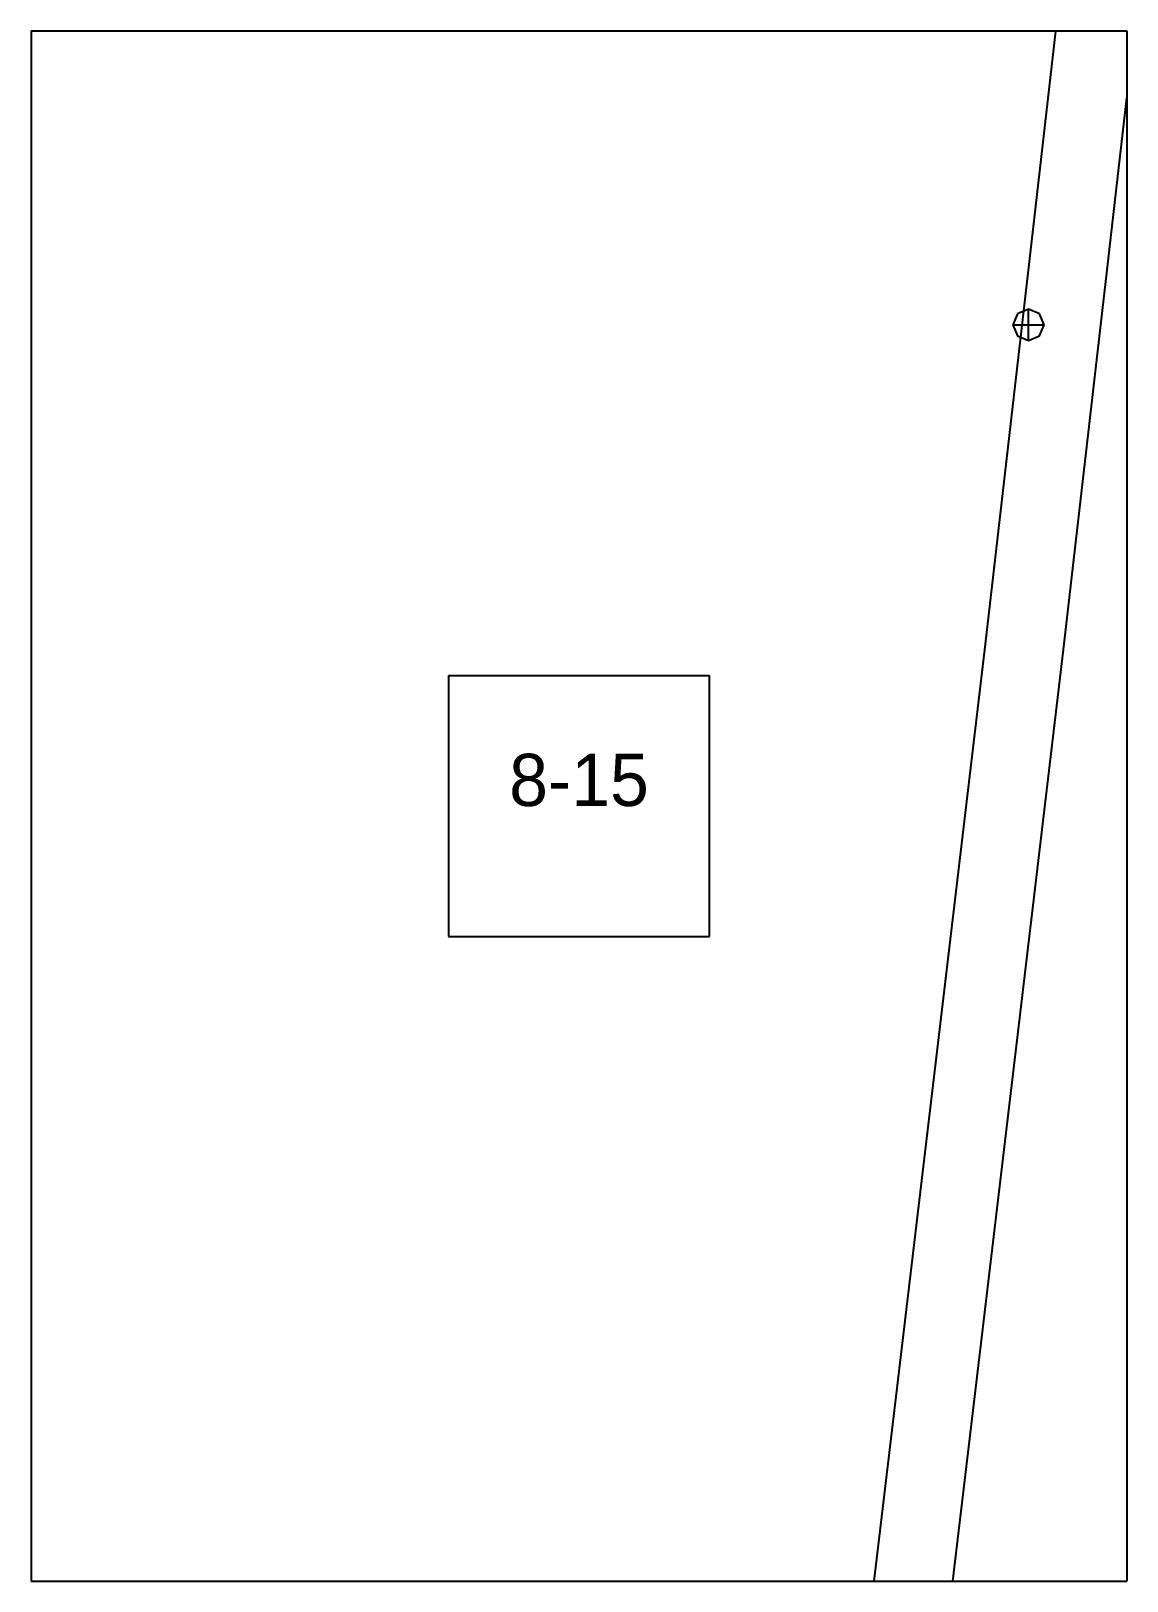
# Paper-space layout 'Plan 8-15' of a CAD drawing. Header units: metres, sheet in millimetres. Extents: x 0 to 210, y 0 to 297.
# The model-space entities are those that its viewports show. They can reach past a viewport. Long polylines and large blocks are cut down to what shows.
import ezdxf
from ezdxf.enums import TextEntityAlignment as Align

# ---------------------------------------------------------------- set-up
doc = ezdxf.new("R2010")
doc.units = ezdxf.units.M
for name, color, linetype in [('default', 7, 'Continuous'), ('TEXTLAYER', 7, 'Continuous'), ('VIEWPORTS', 7, 'Continuous')]:
    doc.layers.add(name, color=color, linetype=linetype)

msp = doc.modelspace()

# ---------------------------------------------------------------- linework, layer by layer
at = {"color": 9}
for p, q in [((2940, -1782), (2940, -2079)), ((2940, -1782), (2940, -2079)), ((3150, -1782), (3150, -2079)), ((3150, -1782), (3150, -2079)), ((2730, -2079), (2940, -2079)), ((2730, -2079), (2940, -2079)), ((2940, -2079), (3150, -2079)), ((2940, -2079), (2940, -2376)), ((2940, -2079), (3150, -2079)), ((2940, -2079), (2940, -2376)), ((3150, -2079), (3360, -2079)), ((3150, -2079), (3150, -2376)), ((3150, -2079), (3360, -2079)), ((3150, -2079), (3150, -2376)), ((3020, -2202.5), (3070, -2202.5)), ((3020, -2202.5), (3020, -2252.5)), ((3070, -2252.5), (3070, -2202.5)), ((3020, -2252.5), (3070, -2252.5)), ((2730, -2376), (2940, -2376)), ((2730, -2376), (2940, -2376)), ((2940, -2376), (3150, -2376)), ((2940, -2376), (2940, -2673)), ((2940, -2376), (3150, -2376)), ((2940, -2376), (2940, -2673)), ((3150, -2376), (3360, -2376)), ((3150, -2376), (3150, -2673)), ((3150, -2376), (3360, -2376)), ((3150, -2376), (3150, -2673))]:
    msp.add_line(p, q, dxfattribs=at)
at = {"layer": 'default', "color": 7, "linetype": 'Continuous'}
for p, q in [((3131.24, -2123.72), (3139.57, -2051.13)), ((3146.16, -2125.31), (3154.48, -2052.73)), ((3122.89, -2196.48), (3131.24, -2123.72)), ((3137.8, -2198.07), (3146.16, -2125.31)), ((3131.12, -2132.3), (3129, -2133.18)), ((3133.24, -2133.18), (3131.12, -2132.3)), ((3131.12, -2138.3), (3131.12, -2132.3)), ((3129, -2133.18), (3128.12, -2135.3)), ((3128.12, -2135.3), (3129, -2137.42)), ((3128.12, -2135.3), (3134.12, -2135.3)), ((3134.12, -2135.3), (3133.24, -2133.18)), ((3133.24, -2137.42), (3134.12, -2135.3)), ((3129, -2137.42), (3131.12, -2138.3)), ((3131.12, -2138.3), (3133.24, -2137.42)), ((3114.25, -2269.2), (3122.89, -2196.48)), ((3129.16, -2270.8), (3137.8, -2198.07)), ((3105.62, -2341.71), (3114.25, -2269.2)), ((3120.54, -2343.31), (3129.16, -2270.8)), ((3097.04, -2413.77), (3105.62, -2341.71)), ((3111.96, -2415.37), (3120.54, -2343.31))]:
    msp.add_line(p, q, dxfattribs=at)

# ---------------------------------------------------------------- texts
at = {"layer": 'TEXTLAYER', "color": 1}
msp.add_text('8-15', height=10, dxfattribs=at).set_placement((3045, -2227.5), align=Align.CENTER)

psp = doc.layouts.new('Plan 8-15')

# ---------------------------------------------------------------- viewports
at = {"layer": 'VIEWPORTS'}
psp.add_viewport(center=(105, 148.5), size=(210, 297), view_center_point=(3045, -2227.5), view_height=297, dxfattribs=at)

doc.saveas('drawing.dxf')
